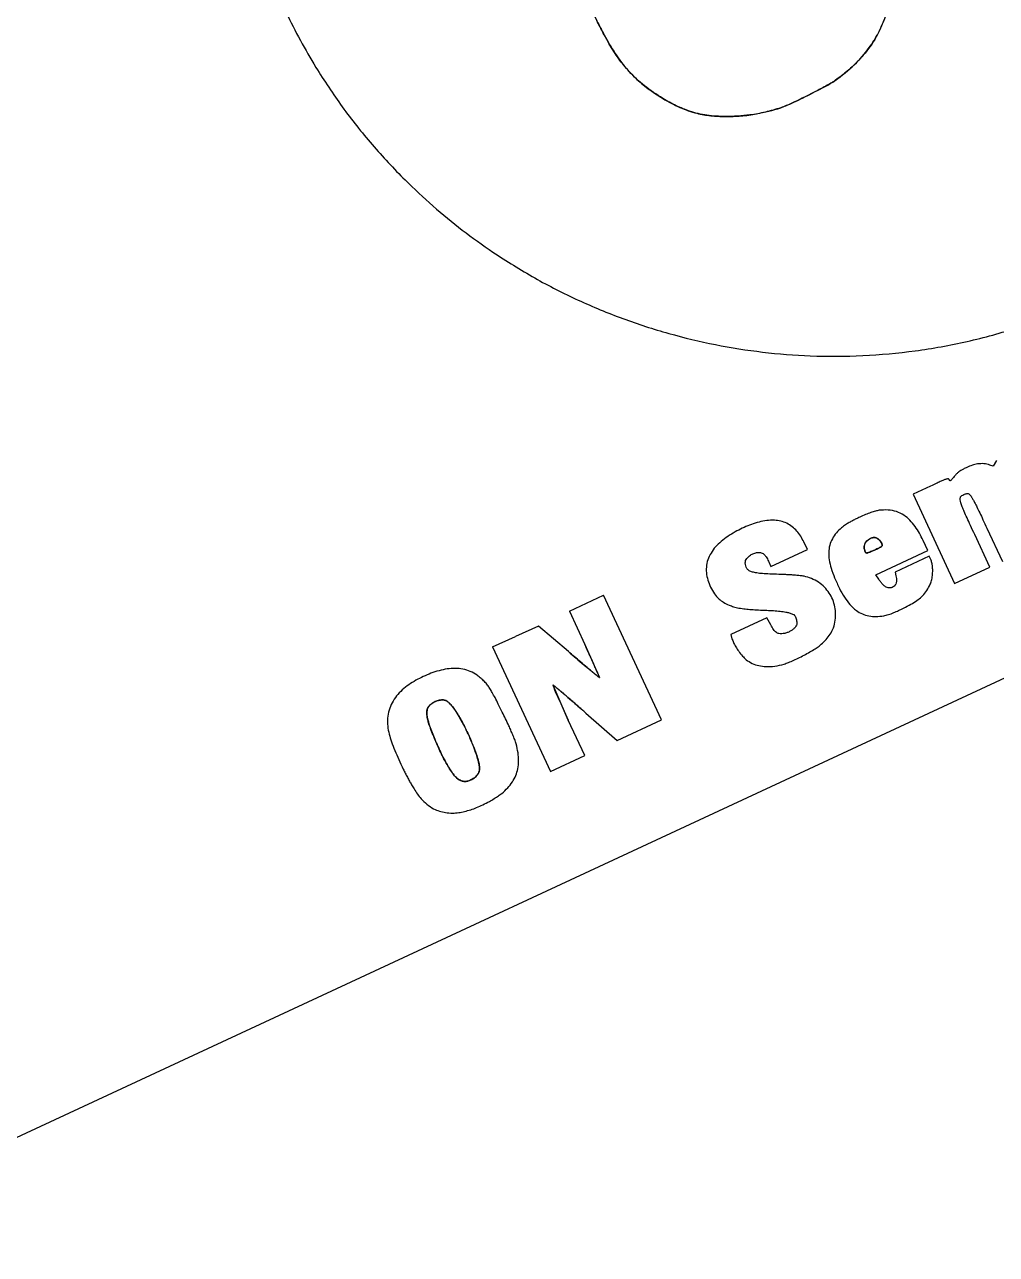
# Model space of a CAD drawing. Header units: millimetres. Extents: x 15 to 205, y 5 to 292.
# Drawn here: x 83.2125 to 83.3829, y 181.3814 to 181.5971 of the extents above; entities that cross this region are included whole.
import ezdxf

# ---------------------------------------------------------------- set-up
doc = ezdxf.new("R2010")
doc.units = ezdxf.units.MM

msp = doc.modelspace()

# ---------------------------------------------------------------- linework, layer by layer
at = {"color": 7, "linetype": 'Continuous', "lineweight": 25}
for p, q in [((95.3975, 187.06936), (70.00876, 175.26208)), ((83.38235, 181.51971), (83.38178, 181.51988)), ((83.38291, 181.52065), (83.38235, 181.51971)), ((83.37138, 181.5162), (83.36829, 181.51476)), ((83.36829, 181.51476), (83.37557, 181.49909)), ((83.38177, 181.50197), (83.37912, 181.50767)), ((83.38125, 181.50881), (83.38395, 181.50299)), ((83.34338, 181.50207), (83.34976, 181.50504)), ((83.34976, 181.50504), (83.34913, 181.5064)), ((83.36175, 181.50064), (83.37088, 181.50489)), ((83.37088, 181.50489), (83.37005, 181.50666)), ((83.34294, 181.50303), (83.34338, 181.50207)), ((83.37112, 181.50389), (83.36514, 181.50111)), ((83.37145, 181.50319), (83.37112, 181.50389)), ((83.36228, 181.49984), (83.36175, 181.50064)), ((83.36514, 181.50111), (83.36529, 181.50046)), ((83.37557, 181.49909), (83.38177, 181.50197)), ((83.30802, 181.49427), (83.31403, 181.49706)), ((83.3242, 181.4752), (83.31403, 181.49706)), ((83.30802, 181.49427), (83.31074, 181.48841)), ((83.34263, 181.49308), (83.33634, 181.49015)), ((83.34333, 181.49183), (83.34263, 181.49308)), ((83.29453, 181.488), (83.29857, 181.48982)), ((83.3026, 181.49164), (83.29857, 181.48982)), ((83.30786, 181.48716), (83.3026, 181.49164)), ((83.33634, 181.49015), (83.33654, 181.48942)), ((83.29453, 181.488), (83.3047, 181.46613)), ((83.31074, 181.48841), (83.31329, 181.48261)), ((83.30782, 181.47516), (83.30517, 181.4813)), ((83.31071, 181.46893), (83.30782, 181.47516)), ((83.31092, 181.47639), (83.31642, 181.47158)), ((83.31642, 181.47158), (83.3242, 181.4752)), ((83.3047, 181.46613), (83.31071, 181.46893))]:
    msp.add_line(p, q, dxfattribs=at)
at = {"color": 7, "linetype": 'Continuous', "lineweight": 25, "flags": 128}
msp.add_lwpolyline([(83.30517, 181.4813), (83.30515, 181.48129), (83.30515, 181.48129), (83.30515, 181.48128), (83.30517, 181.48117), (83.30528, 181.48085), (83.30544, 181.48047), (83.30568, 181.47989), (83.30599, 181.47918), (83.3065, 181.47804), (83.30711, 181.47669), (83.30782, 181.47516)], dxfattribs=at)
at = {"color": 7, "linetype": 'Continuous', "lineweight": 25}
for points, knots in [([(81.42373, 172.05968), (85.58984, 173.99716), (93.94439, 177.8825), (104.38337, 182.73727), (112.69279, 186.60183), (118.86559, 189.47244), (125.05022, 192.34853), (129.1982, 194.27762), (131.29448, 195.25253)], [0, 0, 0, 0, 0.250614, 0.502571, 0.627963, 0.750476, 0.873897, 1, 1, 1, 1]), ([(83.07181, 175.99617), (84.02342, 176.43872), (86.87855, 177.76653), (91.63789, 179.9799), (96.4014, 182.19522), (100.2137, 183.96817), (103.59901, 185.54254), (106.7676, 187.01612), (109.72811, 188.39293), (111.20772, 189.08104), (111.94756, 189.42511)], [0, 0, 0, 0, 0.098942, 0.296859, 0.494758, 0.593727, 0.692693, 0.846267, 0.923131, 1, 1, 1, 1]), ([(85.34248, 177.05216), (85.30349, 177.17002), (85.2254, 177.40607), (84.93698, 177.8583), (84.32534, 178.50399), (83.39699, 179.3482), (82.33487, 180.19697), (81.32772, 180.96467), (80.73474, 181.42985), (80.43574, 181.66441)], [0, 0, 0, 0, 0.057942, 0.116044, 0.241905, 0.449389, 0.65667, 0.826884, 1, 1, 1, 1]), ([(83.29966, 181.62559), (83.30067, 181.62339), (83.3026, 181.61919), (83.30538, 181.61324), (83.30788, 181.60795), (83.30995, 181.60363), (83.31163, 181.6002), (83.31295, 181.59759), (83.31404, 181.59547), (83.31473, 181.59423), (83.31503, 181.59369)], [0, 0, 0, 0, 0.20545, 0.391358, 0.556691, 0.700414, 0.797509, 0.880132, 0.947789, 1, 1, 1, 1]), ([(83.31503, 181.59369), (83.31473, 181.59424), (83.31402, 181.59551), (83.3129, 181.59769), (83.31155, 181.60036), (83.31, 181.60353), (83.30803, 181.60762), (83.30562, 181.61272), (83.30273, 181.61891), (83.30072, 181.62329), (83.29966, 181.62559)], [0, 0, 0, 0, 0.053304, 0.122613, 0.207418, 0.307199, 0.42143, 0.591993, 0.785246, 1, 1, 1, 1]), ([(83.25315, 181.61201), (83.2539, 181.60989), (83.25544, 181.60557), (83.25808, 181.59971), (83.26079, 181.59436), (83.26264, 181.5912), (83.26356, 181.58963)], [0, 0, 0, 0, 0.273018, 0.555742, 0.779383, 1, 1, 1, 1]), ([(83.25315, 181.61201), (83.2539, 181.60989), (83.25544, 181.60557), (83.25808, 181.59971), (83.26079, 181.59436), (83.26264, 181.5912), (83.26356, 181.58963)], [0, 0, 0, 0, 0.2730178, 0.5557424, 0.7793831, 1, 1, 1, 1]), ([(83.35465, 181.58733), (83.3558, 181.58821), (83.358, 181.5899), (83.3605, 181.59279), (83.36231, 181.59568), (83.36308, 181.59761), (83.36348, 181.59859)], [0, 0, 0, 0, 0.297795, 0.571827, 0.782789, 1, 1, 1, 1]), ([(83.36348, 181.59859), (83.36297, 181.59735), (83.36196, 181.59491), (83.35978, 181.59189), (83.35733, 181.58936), (83.35557, 181.58802), (83.35465, 181.58733)], [0, 0, 0, 0, 0.274861, 0.54368, 0.763329, 1, 1, 1, 1]), ([(83.31503, 181.59369), (83.31571, 181.59261), (83.31702, 181.59048), (83.31938, 181.5879), (83.32184, 181.5858), (83.32353, 181.58472), (83.32439, 181.58417)], [0, 0, 0, 0, 0.28333, 0.555016, 0.77165, 1, 1, 1, 1]), ([(83.32439, 181.58417), (83.32331, 181.58488), (83.32118, 181.58625), (83.31863, 181.58866), (83.31659, 181.59114), (83.31556, 181.59283), (83.31503, 181.59369)], [0, 0, 0, 0, 0.288175, 0.560955, 0.775765, 1, 1, 1, 1]), ([(83.26356, 181.58963), (83.26506, 181.58729), (83.26809, 181.58259), (83.27337, 181.57602), (83.27873, 181.57024), (83.28406, 181.56528), (83.28918, 181.56103), (83.2928, 181.55849), (83.29461, 181.55722)], [0, 0, 0, 0, 0.184137, 0.370757, 0.558697, 0.706512, 0.853801, 1, 1, 1, 1]), ([(83.26356, 181.58963), (83.26506, 181.58729), (83.26809, 181.58259), (83.27337, 181.57602), (83.27873, 181.57024), (83.28406, 181.56528), (83.28918, 181.56103), (83.2928, 181.55849), (83.29461, 181.55722)], [0, 0, 0, 0, 0.184137, 0.370757, 0.558697, 0.706512, 0.853801, 1, 1, 1, 1]), ([(83.34508, 181.58253), (83.34539, 181.58265), (83.34617, 181.58295), (83.34746, 181.58355), (83.34903, 181.58431), (83.35071, 181.58514), (83.3523, 181.58598), (83.35363, 181.58668), (83.35436, 181.58715), (83.35465, 181.58733)], [0, 0, 0, 0, 0.092377, 0.232022, 0.400467, 0.579142, 0.75704, 0.904406, 1, 1, 1, 1]), ([(83.35465, 181.58733), (83.35447, 181.58721), (83.35401, 181.58691), (83.35318, 181.58645), (83.35157, 181.58558), (83.34965, 181.58461), (83.34761, 181.58362), (83.34623, 181.58297), (83.34541, 181.58266), (83.34508, 181.58253)], [0, 0, 0, 0, 0.061919, 0.153207, 0.266221, 0.574207, 0.75289, 0.901903, 1, 1, 1, 1]), ([(83.32439, 181.58417), (83.32538, 181.58361), (83.32729, 181.58254), (83.33015, 181.58157), (83.33284, 181.58107), (83.33452, 181.58102), (83.33538, 181.58099)], [0, 0, 0, 0, 0.29332, 0.5653824, 0.7778147, 1, 1, 1, 1]), ([(83.33538, 181.58099), (83.33429, 181.58103), (83.33217, 181.58111), (83.32927, 181.58183), (83.32669, 181.58286), (83.32518, 181.58372), (83.32439, 181.58417)], [0, 0, 0, 0, 0.28058, 0.549758, 0.766998, 1, 1, 1, 1]), ([(83.33538, 181.58099), (83.33629, 181.58101), (83.33813, 181.58106), (83.3414, 181.58149), (83.34368, 181.58213), (83.34508, 181.58253)], [0, 0, 0, 0, 0.2784437, 0.5577594, 1, 1, 1, 1]), ([(83.34508, 181.58253), (83.34419, 181.58226), (83.34242, 181.58174), (83.33918, 181.58113), (83.33682, 181.58104), (83.33538, 181.58099)], [0, 0, 0, 0, 0.282167, 0.562316, 1, 1, 1, 1]), ([(83.29461, 181.55722), (83.29703, 181.55567), (83.30185, 181.55259), (83.30949, 181.54873), (83.31735, 181.54547), (83.3254, 181.54287), (83.3336, 181.5409), (83.3419, 181.53959), (83.35055, 181.53891), (83.3595, 181.53895), (83.36869, 181.53978), (83.3778, 181.54144), (83.38678, 181.54386), (83.39255, 181.54615), (83.39544, 181.5473)], [0, 0, 0, 0, 0.0815771, 0.1625125, 0.2429414, 0.3229769, 0.4027151, 0.4822408, 0.5616334, 0.6489021, 0.7362225, 0.8237299, 0.9115885, 1, 1, 1, 1]), ([(83.29461, 181.55722), (83.29703, 181.55567), (83.30185, 181.55259), (83.30949, 181.54873), (83.31735, 181.54547), (83.3254, 181.54287), (83.3336, 181.5409), (83.3419, 181.53959), (83.35055, 181.53891), (83.3595, 181.53895), (83.36869, 181.53978), (83.3778, 181.54144), (83.38678, 181.54386), (83.39255, 181.54615), (83.39544, 181.5473)], [0, 0, 0, 0, 0.081577, 0.162512, 0.242941, 0.322977, 0.402715, 0.482241, 0.561633, 0.648902, 0.736222, 0.82373, 0.911588, 1, 1, 1, 1]), ([(83.38178, 181.51988), (83.38143, 181.51998), (83.38071, 181.52016), (83.37965, 181.52011), (83.37865, 181.51987), (83.37805, 181.51961), (83.37773, 181.51947)], [0, 0, 0, 0, 0.264594, 0.52929, 0.751415, 1, 1, 1, 1]), ([(83.38178, 181.51988), (83.38143, 181.51998), (83.38071, 181.52016), (83.37965, 181.52011), (83.37865, 181.51987), (83.37805, 181.51961), (83.37773, 181.51947)], [0, 0, 0, 0, 0.264594, 0.52929, 0.751415, 1, 1, 1, 1]), ([(83.37553, 181.51789), (83.37544, 181.51778), (83.37529, 181.51759), (83.37509, 181.51735), (83.37495, 181.51721), (83.37485, 181.51714), (83.37479, 181.51712), (83.37474, 181.51715), (83.37468, 181.51721), (83.37466, 181.51726), (83.37464, 181.51731)], [0, 0, 0, 0, 0.316171, 0.544494, 0.720561, 0.774779, 0.82069, 0.854945, 0.893627, 1, 1, 1, 1]), ([(83.37553, 181.51789), (83.37544, 181.51778), (83.37529, 181.51759), (83.37509, 181.51735), (83.37495, 181.51721), (83.37485, 181.51714), (83.37479, 181.51712), (83.37474, 181.51715), (83.37468, 181.51721), (83.37466, 181.51726), (83.37464, 181.51731)], [0, 0, 0, 0, 0.3161709, 0.5444935, 0.7205613, 0.7747785, 0.8206898, 0.8549453, 0.8936265, 1, 1, 1, 1]), ([(83.37773, 181.51947), (83.37753, 181.51938), (83.37717, 181.51921), (83.37668, 181.51895), (83.37627, 181.51867), (83.37589, 181.51832), (83.37565, 181.51804), (83.37553, 181.51789)], [0, 0, 0, 0, 0.240068, 0.433225, 0.599159, 0.787154, 1, 1, 1, 1]), ([(83.37773, 181.51947), (83.37753, 181.51938), (83.37717, 181.51921), (83.37668, 181.51895), (83.37627, 181.51867), (83.37589, 181.51832), (83.37565, 181.51804), (83.37553, 181.51789)], [0, 0, 0, 0, 0.240068, 0.433225, 0.599159, 0.787154, 1, 1, 1, 1]), ([(83.37464, 181.51731), (83.37462, 181.51734), (83.37458, 181.51742), (83.37445, 181.51747), (83.3743, 181.51745), (83.37402, 181.51738), (83.3736, 181.51721), (83.37301, 181.51695), (83.37226, 181.51661), (83.3717, 181.51635), (83.37138, 181.5162)], [0, 0, 0, 0, 0.034819, 0.067203, 0.105819, 0.164394, 0.312005, 0.48016, 0.706599, 1, 1, 1, 1]), ([(83.37464, 181.51731), (83.37462, 181.51734), (83.37458, 181.51742), (83.37445, 181.51747), (83.3743, 181.51745), (83.37402, 181.51738), (83.3736, 181.51721), (83.37301, 181.51695), (83.37226, 181.51661), (83.3717, 181.51635), (83.37138, 181.5162)], [0, 0, 0, 0, 0.0348194, 0.0672034, 0.1058195, 0.1643938, 0.3120052, 0.4801598, 0.7065993, 1, 1, 1, 1]), ([(83.37912, 181.50767), (83.37886, 181.50821), (83.37841, 181.5092), (83.37779, 181.51054), (83.37731, 181.51163), (83.37694, 181.5125), (83.37669, 181.51319), (83.37656, 181.5137), (83.37655, 181.51405), (83.37663, 181.51432), (83.37686, 181.51454), (83.37707, 181.51464), (83.37718, 181.51469)], [0, 0, 0, 0, 0.228981, 0.416253, 0.566047, 0.682638, 0.779172, 0.846238, 0.883363, 0.912172, 0.952186, 1, 1, 1, 1]), ([(83.37912, 181.50767), (83.37886, 181.50821), (83.37841, 181.5092), (83.37779, 181.51054), (83.37731, 181.51163), (83.37694, 181.5125), (83.37669, 181.51319), (83.37656, 181.5137), (83.37655, 181.51405), (83.37663, 181.51432), (83.37686, 181.51454), (83.37707, 181.51464), (83.37718, 181.51469)], [0, 0, 0, 0, 0.228981, 0.416253, 0.566047, 0.682638, 0.779172, 0.846238, 0.883363, 0.912172, 0.952186, 1, 1, 1, 1]), ([(83.37718, 181.51469), (83.37728, 181.51473), (83.37745, 181.51481), (83.37771, 181.5149), (83.37796, 181.51488), (83.37818, 181.51474), (83.37837, 181.51453), (83.37859, 181.51423), (83.37883, 181.51382), (83.37914, 181.51324), (83.37953, 181.51246), (83.38001, 181.51145), (83.3806, 181.51021), (83.38102, 181.5093), (83.38125, 181.50881)], [0, 0, 0, 0, 0.040786, 0.074505, 0.104993, 0.134573, 0.171754, 0.214297, 0.276236, 0.355608, 0.469979, 0.6133, 0.788879, 1, 1, 1, 1]), ([(83.37718, 181.51469), (83.37728, 181.51473), (83.37745, 181.51481), (83.37771, 181.5149), (83.37796, 181.51488), (83.37818, 181.51474), (83.37837, 181.51453), (83.37859, 181.51423), (83.37883, 181.51382), (83.37914, 181.51324), (83.37953, 181.51246), (83.38001, 181.51145), (83.3806, 181.51021), (83.38102, 181.5093), (83.38125, 181.50881)], [0, 0, 0, 0, 0.040786, 0.074505, 0.104993, 0.134573, 0.171754, 0.214297, 0.276236, 0.355608, 0.469979, 0.6133, 0.788879, 1, 1, 1, 1]), ([(83.36234, 181.51194), (83.36213, 181.5119), (83.36163, 181.5118), (83.36083, 181.51153), (83.35992, 181.51118), (83.35907, 181.5108), (83.35832, 181.51044), (83.3577, 181.51013), (83.35708, 181.50978), (83.3564, 181.50939), (83.35597, 181.50906), (83.35573, 181.50887)], [0, 0, 0, 0, 0.089946, 0.207068, 0.342892, 0.490645, 0.586865, 0.682547, 0.775089, 0.877247, 1, 1, 1, 1]), ([(83.36234, 181.51194), (83.36213, 181.5119), (83.36163, 181.5118), (83.36083, 181.51153), (83.35992, 181.51118), (83.35907, 181.5108), (83.35832, 181.51044), (83.3577, 181.51013), (83.35708, 181.50978), (83.3564, 181.50939), (83.35597, 181.50906), (83.35573, 181.50887)], [0, 0, 0, 0, 0.089946, 0.207068, 0.342892, 0.490645, 0.586865, 0.682547, 0.775089, 0.877247, 1, 1, 1, 1]), ([(83.37005, 181.50666), (83.36985, 181.50709), (83.36943, 181.50793), (83.36868, 181.50913), (83.36778, 181.51022), (83.3667, 181.51113), (83.36539, 181.51177), (83.3639, 181.51206), (83.36287, 181.51198), (83.36234, 181.51194)], [0, 0, 0, 0, 0.13949, 0.27916, 0.417462, 0.555322, 0.697186, 0.843351, 1, 1, 1, 1]), ([(83.37005, 181.50666), (83.36985, 181.50709), (83.36943, 181.50793), (83.36868, 181.50913), (83.36778, 181.51022), (83.3667, 181.51113), (83.36539, 181.51177), (83.3639, 181.51206), (83.36287, 181.51198), (83.36234, 181.51194)], [0, 0, 0, 0, 0.13949, 0.27916, 0.417462, 0.555322, 0.697186, 0.843351, 1, 1, 1, 1]), ([(83.34913, 181.5064), (83.34896, 181.50674), (83.34862, 181.50741), (83.34794, 181.50832), (83.34712, 181.5091), (83.34616, 181.5097), (83.3451, 181.51007), (83.34391, 181.51023), (83.34262, 181.51018), (83.34127, 181.50991), (83.33994, 181.50949), (83.33866, 181.50895), (83.33783, 181.50853), (83.33742, 181.50832)], [0, 0, 0, 0, 0.083019, 0.165866, 0.248145, 0.330192, 0.411757, 0.494384, 0.593703, 0.693765, 0.795989, 0.898859, 1, 1, 1, 1]), ([(83.34913, 181.5064), (83.34896, 181.50674), (83.34862, 181.50741), (83.34794, 181.50832), (83.34712, 181.5091), (83.34616, 181.5097), (83.3451, 181.51007), (83.34391, 181.51023), (83.34262, 181.51018), (83.34127, 181.50991), (83.33994, 181.50949), (83.33866, 181.50895), (83.33783, 181.50853), (83.33742, 181.50832)], [0, 0, 0, 0, 0.083019, 0.165866, 0.248145, 0.330192, 0.411757, 0.494384, 0.593703, 0.693765, 0.795989, 0.898859, 1, 1, 1, 1]), ([(83.33742, 181.50832), (83.33698, 181.50808), (83.33612, 181.50759), (83.33493, 181.50675), (83.33388, 181.50582), (83.33301, 181.50476), (83.33237, 181.50359), (83.33203, 181.50231), (83.33201, 181.50099), (83.33227, 181.49969), (83.33261, 181.49888), (83.33278, 181.49847)], [0, 0, 0, 0, 0.12251, 0.241358, 0.355407, 0.464996, 0.5734, 0.679428, 0.785561, 0.892614, 1, 1, 1, 1]), ([(83.33742, 181.50832), (83.33698, 181.50808), (83.33612, 181.50759), (83.33493, 181.50675), (83.33388, 181.50582), (83.33301, 181.50476), (83.33237, 181.50359), (83.33203, 181.50231), (83.33201, 181.50099), (83.33227, 181.49969), (83.33261, 181.49888), (83.33278, 181.49847)], [0, 0, 0, 0, 0.12251, 0.241358, 0.355407, 0.464996, 0.5734, 0.679428, 0.785561, 0.892614, 1, 1, 1, 1]), ([(83.35573, 181.50887), (83.35543, 181.50858), (83.35483, 181.508), (83.3541, 181.50697), (83.35363, 181.50582), (83.35346, 181.50455), (83.35357, 181.50319), (83.35393, 181.50169), (83.35433, 181.50066), (83.35454, 181.50012)], [0, 0, 0, 0, 0.1308993, 0.2609508, 0.3903924, 0.5181593, 0.6574819, 0.8159368, 1, 1, 1, 1]), ([(83.35573, 181.50887), (83.35543, 181.50858), (83.35483, 181.508), (83.3541, 181.50697), (83.35363, 181.50582), (83.35346, 181.50455), (83.35357, 181.50319), (83.35393, 181.50169), (83.35433, 181.50066), (83.35454, 181.50012)], [0, 0, 0, 0, 0.130899, 0.260951, 0.390392, 0.518159, 0.657482, 0.815937, 1, 1, 1, 1]), ([(83.36279, 181.5061), (83.3627, 181.50627), (83.36251, 181.50661), (83.36209, 181.50703), (83.36156, 181.50721), (83.36106, 181.50713), (83.36061, 181.50691), (83.36035, 181.50668), (83.36021, 181.50656)], [0, 0, 0, 0, 0.182629, 0.362012, 0.538567, 0.67876, 0.826642, 1, 1, 1, 1]), ([(83.36021, 181.50656), (83.36039, 181.50671), (83.36071, 181.50699), (83.36131, 181.5072), (83.36186, 181.50714), (83.36228, 181.50686), (83.36258, 181.50651), (83.36272, 181.50623), (83.36279, 181.5061)], [0, 0, 0, 0, 0.21566, 0.397137, 0.573814, 0.713879, 0.856365, 1, 1, 1, 1]), ([(83.35991, 181.50465), (83.35984, 181.50483), (83.3597, 181.5052), (83.35971, 181.50575), (83.3599, 181.50622), (83.3601, 181.50645), (83.36021, 181.50656)], [0, 0, 0, 0, 0.281975, 0.561209, 0.780337, 1, 1, 1, 1]), ([(83.36021, 181.50656), (83.36008, 181.50642), (83.35982, 181.50612), (83.35969, 181.50558), (83.35974, 181.50508), (83.35986, 181.50479), (83.35991, 181.50465)], [0, 0, 0, 0, 0.279051, 0.557003, 0.77796, 1, 1, 1, 1]), ([(83.35991, 181.50465), (83.35993, 181.50461), (83.35996, 181.50455), (83.36004, 181.50448), (83.36013, 181.50445), (83.36028, 181.50445), (83.36055, 181.50454), (83.36098, 181.50472), (83.36133, 181.50488), (83.36154, 181.50497)], [0, 0, 0, 0, 0.064666, 0.118891, 0.16626, 0.226659, 0.367891, 0.621891, 1, 1, 1, 1]), ([(83.36154, 181.50497), (83.36133, 181.50488), (83.36098, 181.50472), (83.36057, 181.50455), (83.36033, 181.50447), (83.3602, 181.50445), (83.36011, 181.50445), (83.36003, 181.50448), (83.35996, 181.50455), (83.35993, 181.50461), (83.35991, 181.50465)], [0, 0, 0, 0, 0.377996, 0.631921, 0.729412, 0.801341, 0.844578, 0.881144, 0.935353, 1, 1, 1, 1]), ([(83.36154, 181.50497), (83.36171, 181.50505), (83.362, 181.50519), (83.36241, 181.50539), (83.36269, 181.50554), (83.36283, 181.50567), (83.36287, 181.50575), (83.36288, 181.50584), (83.36285, 181.50596), (83.36281, 181.50605), (83.36279, 181.5061)], [0, 0, 0, 0, 0.293724, 0.509314, 0.720702, 0.770479, 0.810622, 0.84945, 0.915284, 1, 1, 1, 1]), ([(83.36279, 181.5061), (83.36281, 181.50605), (83.36285, 181.50596), (83.36288, 181.50584), (83.36287, 181.50575), (83.36283, 181.50567), (83.36273, 181.50558), (83.36254, 181.50546), (83.36227, 181.50532), (83.36192, 181.50515), (83.36167, 181.50504), (83.36154, 181.50497)], [0, 0, 0, 0, 0.084696, 0.150515, 0.189334, 0.229468, 0.279234, 0.397916, 0.574399, 0.762277, 1, 1, 1, 1]), ([(83.33887, 181.50272), (83.33888, 181.50285), (83.33891, 181.50313), (83.33918, 181.50357), (83.33961, 181.50399), (83.3402, 181.50435), (83.34064, 181.50447), (83.34086, 181.50454)], [0, 0, 0, 0, 0.14265, 0.287583, 0.529158, 0.763055, 1, 1, 1, 1]), ([(83.33887, 181.50272), (83.33888, 181.50285), (83.33891, 181.50313), (83.33918, 181.50357), (83.33961, 181.50399), (83.3402, 181.50435), (83.34064, 181.50447), (83.34086, 181.50454)], [0, 0, 0, 0, 0.14265, 0.287583, 0.529158, 0.763055, 1, 1, 1, 1]), ([(83.34432, 181.50072), (83.34382, 181.50074), (83.34291, 181.50076), (83.34168, 181.50084), (83.34072, 181.50096), (83.34, 181.50113), (83.33947, 181.50138), (83.33911, 181.50174), (83.33892, 181.5022), (83.33888, 181.50254), (83.33887, 181.50272)], [0, 0, 0, 0, 0.236055, 0.424907, 0.572422, 0.6851, 0.77145, 0.843499, 0.915973, 1, 1, 1, 1]), ([(83.34432, 181.50072), (83.34382, 181.50074), (83.34291, 181.50076), (83.34168, 181.50084), (83.34072, 181.50096), (83.34, 181.50113), (83.33947, 181.50138), (83.33911, 181.50174), (83.33892, 181.5022), (83.33888, 181.50254), (83.33887, 181.50272)], [0, 0, 0, 0, 0.236055, 0.424907, 0.572422, 0.6851, 0.77145, 0.843499, 0.915973, 1, 1, 1, 1]), ([(83.34086, 181.50454), (83.34108, 181.50456), (83.34153, 181.50462), (83.34215, 181.50429), (83.34259, 181.50372), (83.34281, 181.50328), (83.34294, 181.50303)], [0, 0, 0, 0, 0.2363921, 0.4750501, 0.7025534, 1, 1, 1, 1]), ([(83.34086, 181.50454), (83.34108, 181.50456), (83.34153, 181.50462), (83.34215, 181.50429), (83.34259, 181.50372), (83.34281, 181.50328), (83.34294, 181.50303)], [0, 0, 0, 0, 0.236392, 0.47505, 0.702553, 1, 1, 1, 1]), ([(83.37118, 181.49867), (83.37128, 181.49891), (83.3715, 181.49943), (83.37167, 181.50029), (83.37175, 181.50113), (83.37173, 181.5019), (83.37167, 181.50257), (83.37152, 181.50299), (83.37145, 181.50319)], [0, 0, 0, 0, 0.168721, 0.361794, 0.563619, 0.717429, 0.859433, 1, 1, 1, 1]), ([(83.37118, 181.49867), (83.37128, 181.49891), (83.3715, 181.49943), (83.37167, 181.50029), (83.37175, 181.50113), (83.37173, 181.5019), (83.37167, 181.50257), (83.37152, 181.50299), (83.37145, 181.50319)], [0, 0, 0, 0, 0.1687212, 0.3617945, 0.5636194, 0.7174287, 0.8594328, 1, 1, 1, 1]), ([(83.34917, 181.50037), (83.34894, 181.50041), (83.34845, 181.50049), (83.34779, 181.50054), (83.34726, 181.50058), (83.3469, 181.50061), (83.34661, 181.50063), (83.3463, 181.50064), (83.34554, 181.50068), (83.34488, 181.5007), (83.34432, 181.50072)], [0, 0, 0, 0, 0.14384, 0.306437, 0.407289, 0.467809, 0.529463, 0.591974, 0.655065, 1, 1, 1, 1]), ([(83.34917, 181.50037), (83.34894, 181.50041), (83.34845, 181.50049), (83.34779, 181.50054), (83.34726, 181.50058), (83.3469, 181.50061), (83.34661, 181.50063), (83.3463, 181.50064), (83.34554, 181.50068), (83.34488, 181.5007), (83.34432, 181.50072)], [0, 0, 0, 0, 0.14384, 0.306437, 0.407289, 0.467809, 0.529463, 0.591974, 0.655065, 1, 1, 1, 1]), ([(83.35471, 181.4937), (83.35469, 181.49414), (83.35463, 181.49502), (83.35424, 181.49629), (83.35362, 181.49746), (83.35278, 181.4985), (83.35172, 181.49936), (83.3505, 181.50002), (83.34961, 181.50026), (83.34917, 181.50037)], [0, 0, 0, 0, 0.140198, 0.280413, 0.420478, 0.560173, 0.706724, 0.853157, 1, 1, 1, 1]), ([(83.35471, 181.4937), (83.35469, 181.49414), (83.35463, 181.49502), (83.35424, 181.49629), (83.35362, 181.49746), (83.35278, 181.4985), (83.35172, 181.49936), (83.3505, 181.50002), (83.34961, 181.50026), (83.34917, 181.50037)], [0, 0, 0, 0, 0.140198, 0.280413, 0.420478, 0.560173, 0.706724, 0.853157, 1, 1, 1, 1]), ([(83.36529, 181.50046), (83.36533, 181.5003), (83.36539, 181.49998), (83.36541, 181.49949), (83.36531, 181.49904), (83.36509, 181.4987), (83.3648, 181.49848), (83.36445, 181.49836), (83.36421, 181.49833), (83.36409, 181.49832)], [0, 0, 0, 0, 0.16969, 0.338206, 0.503989, 0.626727, 0.74939, 0.874292, 1, 1, 1, 1]), ([(83.36529, 181.50046), (83.36533, 181.5003), (83.36539, 181.49998), (83.36541, 181.49949), (83.36531, 181.49904), (83.36509, 181.4987), (83.3648, 181.49848), (83.36445, 181.49836), (83.36421, 181.49833), (83.36409, 181.49832)], [0, 0, 0, 0, 0.16969, 0.338206, 0.503989, 0.626727, 0.74939, 0.874292, 1, 1, 1, 1]), ([(83.33278, 181.49847), (83.33299, 181.49807), (83.33338, 181.49729), (83.33418, 181.4964), (83.33508, 181.49576), (83.3357, 181.49547), (83.33603, 181.49532)], [0, 0, 0, 0, 0.2939164, 0.5562853, 0.7662802, 1, 1, 1, 1]), ([(83.33278, 181.49847), (83.33299, 181.49807), (83.33338, 181.49729), (83.33418, 181.4964), (83.33508, 181.49576), (83.3357, 181.49547), (83.33603, 181.49532)], [0, 0, 0, 0, 0.293916, 0.556285, 0.76628, 1, 1, 1, 1]), ([(83.35454, 181.50012), (83.35482, 181.49949), (83.35532, 181.49831), (83.35621, 181.49673), (83.35718, 181.4954), (83.35823, 181.4944), (83.35938, 181.49372), (83.36056, 181.49337), (83.36183, 181.49327), (83.3627, 181.49338), (83.36314, 181.49343)], [0, 0, 0, 0, 0.171867, 0.320806, 0.452584, 0.582192, 0.682682, 0.783089, 0.887673, 1, 1, 1, 1]), ([(83.35454, 181.50012), (83.35482, 181.49949), (83.35532, 181.49831), (83.35621, 181.49673), (83.35718, 181.4954), (83.35823, 181.4944), (83.35938, 181.49372), (83.36056, 181.49337), (83.36183, 181.49327), (83.3627, 181.49338), (83.36314, 181.49343)], [0, 0, 0, 0, 0.171867, 0.320806, 0.452584, 0.582192, 0.682682, 0.783089, 0.887673, 1, 1, 1, 1]), ([(83.36409, 181.49832), (83.36397, 181.49833), (83.36374, 181.49836), (83.36339, 181.49858), (83.36302, 181.49889), (83.36263, 181.49933), (83.3624, 181.49966), (83.36228, 181.49984)], [0, 0, 0, 0, 0.138437, 0.279955, 0.507215, 0.738857, 1, 1, 1, 1]), ([(83.36409, 181.49832), (83.36397, 181.49833), (83.36374, 181.49836), (83.36339, 181.49858), (83.36302, 181.49889), (83.36263, 181.49933), (83.3624, 181.49966), (83.36228, 181.49984)], [0, 0, 0, 0, 0.1384368, 0.279955, 0.5072147, 0.7388566, 1, 1, 1, 1]), ([(83.36661, 181.49478), (83.36705, 181.49501), (83.36785, 181.49541), (83.36892, 181.49607), (83.36982, 181.49679), (83.37058, 181.49764), (83.37098, 181.49833), (83.37118, 181.49867)], [0, 0, 0, 0, 0.242067, 0.44218, 0.614591, 0.802975, 1, 1, 1, 1]), ([(83.36661, 181.49478), (83.36705, 181.49501), (83.36785, 181.49541), (83.36892, 181.49607), (83.36982, 181.49679), (83.37058, 181.49764), (83.37098, 181.49833), (83.37118, 181.49867)], [0, 0, 0, 0, 0.242067, 0.44218, 0.614591, 0.802975, 1, 1, 1, 1]), ([(83.33603, 181.49532), (83.3363, 181.49522), (83.33686, 181.495), (83.33781, 181.49478), (83.33885, 181.49463), (83.33999, 181.49453), (83.34124, 181.49445), (83.34214, 181.49442), (83.34263, 181.49441)], [0, 0, 0, 0, 0.127523, 0.269493, 0.438108, 0.595906, 0.781473, 1, 1, 1, 1]), ([(83.33603, 181.49532), (83.3363, 181.49522), (83.33686, 181.495), (83.33781, 181.49478), (83.33885, 181.49463), (83.33999, 181.49453), (83.34124, 181.49445), (83.34214, 181.49442), (83.34263, 181.49441)], [0, 0, 0, 0, 0.127523, 0.269493, 0.438108, 0.595906, 0.781473, 1, 1, 1, 1]), ([(83.34263, 181.49441), (83.34303, 181.49439), (83.34381, 181.49436), (83.34477, 181.49427), (83.3455, 181.49418), (83.34603, 181.49411), (83.34638, 181.49402), (83.34657, 181.49397)], [0, 0, 0, 0, 0.303902, 0.592833, 0.727841, 0.857021, 1, 1, 1, 1]), ([(83.34263, 181.49441), (83.34303, 181.49439), (83.34381, 181.49436), (83.34477, 181.49427), (83.3455, 181.49418), (83.34603, 181.49411), (83.34638, 181.49402), (83.34657, 181.49397)], [0, 0, 0, 0, 0.303902, 0.592833, 0.727841, 0.857021, 1, 1, 1, 1]), ([(83.34657, 181.49397), (83.34677, 181.49391), (83.34711, 181.4938), (83.34751, 181.49356), (83.3477, 181.49324), (83.34776, 181.49302), (83.3478, 181.4929)], [0, 0, 0, 0, 0.373745, 0.611173, 0.780665, 1, 1, 1, 1]), ([(83.34657, 181.49397), (83.34677, 181.49391), (83.34711, 181.4938), (83.34751, 181.49356), (83.3477, 181.49324), (83.34776, 181.49302), (83.3478, 181.4929)], [0, 0, 0, 0, 0.3737447, 0.6111733, 0.7806655, 1, 1, 1, 1]), ([(83.36314, 181.49343), (83.36342, 181.4935), (83.36403, 181.49363), (83.36489, 181.49397), (83.36576, 181.49437), (83.36632, 181.49464), (83.36661, 181.49478)], [0, 0, 0, 0, 0.2307226, 0.50009, 0.7426263, 1, 1, 1, 1]), ([(83.36314, 181.49343), (83.36342, 181.4935), (83.36403, 181.49363), (83.36489, 181.49397), (83.36576, 181.49437), (83.36632, 181.49464), (83.36661, 181.49478)], [0, 0, 0, 0, 0.2307226, 0.50009, 0.7426263, 1, 1, 1, 1]), ([(83.34581, 181.49036), (83.34563, 181.49032), (83.34529, 181.49026), (83.34476, 181.49029), (83.34424, 181.49053), (83.34376, 181.49108), (83.34348, 181.49156), (83.34333, 181.49183)], [0, 0, 0, 0, 0.173277, 0.327008, 0.482914, 0.701127, 1, 1, 1, 1]), ([(83.34581, 181.49036), (83.34563, 181.49032), (83.34529, 181.49026), (83.34476, 181.49029), (83.34424, 181.49053), (83.34376, 181.49108), (83.34348, 181.49156), (83.34333, 181.49183)], [0, 0, 0, 0, 0.173277, 0.327008, 0.482914, 0.701127, 1, 1, 1, 1]), ([(83.34787, 181.4918), (83.34779, 181.49167), (83.34764, 181.4914), (83.34728, 181.49108), (83.34686, 181.49078), (83.34636, 181.49052), (83.34599, 181.49041), (83.34581, 181.49036)], [0, 0, 0, 0, 0.177743, 0.357312, 0.549321, 0.78126, 1, 1, 1, 1]), ([(83.34787, 181.4918), (83.34779, 181.49167), (83.34764, 181.4914), (83.34728, 181.49108), (83.34686, 181.49078), (83.34636, 181.49052), (83.34599, 181.49041), (83.34581, 181.49036)], [0, 0, 0, 0, 0.177743, 0.357312, 0.549321, 0.78126, 1, 1, 1, 1]), ([(83.3478, 181.4929), (83.34784, 181.49268), (83.34791, 181.49239), (83.34791, 181.49201), (83.34788, 181.49187), (83.34787, 181.4918)], [0, 0, 0, 0, 0.608262, 0.814244, 1, 1, 1, 1]), ([(83.3478, 181.4929), (83.34784, 181.49268), (83.34791, 181.49239), (83.34791, 181.49201), (83.34788, 181.49187), (83.34787, 181.4918)], [0, 0, 0, 0, 0.608262, 0.814244, 1, 1, 1, 1]), ([(83.35197, 181.48825), (83.35226, 181.48851), (83.35286, 181.48903), (83.35362, 181.48996), (83.35425, 181.49105), (83.35466, 181.49232), (83.3547, 181.49324), (83.35471, 181.4937)], [0, 0, 0, 0, 0.188316, 0.376296, 0.562802, 0.781657, 1, 1, 1, 1]), ([(83.35197, 181.48825), (83.35226, 181.48851), (83.35286, 181.48903), (83.35362, 181.48996), (83.35425, 181.49105), (83.35466, 181.49232), (83.3547, 181.49324), (83.35471, 181.4937)], [0, 0, 0, 0, 0.1883163, 0.3762959, 0.5628025, 0.7816573, 1, 1, 1, 1]), ([(83.31329, 181.48261), (83.31329, 181.48261), (83.3133, 181.48263), (83.31323, 181.48277), (83.31317, 181.48302), (83.31297, 181.48346), (83.31273, 181.48403), (83.31238, 181.48482), (83.31192, 181.48584), (83.31136, 181.48708), (83.31095, 181.48795), (83.31074, 181.48841)], [0, 0, 0, 0, 0.001582, 0.009611, 0.061204, 0.135785, 0.23422, 0.354629, 0.544517, 0.761855, 1, 1, 1, 1]), ([(83.33654, 181.48942), (83.33662, 181.4892), (83.3368, 181.48871), (83.33721, 181.48798), (83.33773, 181.48718), (83.33832, 181.4864), (83.3388, 181.48595), (83.33902, 181.48574)], [0, 0, 0, 0, 0.157227, 0.34965, 0.558165, 0.797589, 1, 1, 1, 1]), ([(83.33654, 181.48942), (83.33662, 181.4892), (83.3368, 181.48871), (83.33721, 181.48798), (83.33773, 181.48718), (83.33832, 181.4864), (83.3388, 181.48595), (83.33902, 181.48574)], [0, 0, 0, 0, 0.157227, 0.34965, 0.558165, 0.797589, 1, 1, 1, 1]), ([(83.34569, 181.48497), (83.34594, 181.48506), (83.34652, 181.48526), (83.34741, 181.48566), (83.34841, 181.48613), (83.34943, 181.48666), (83.35041, 181.48721), (83.35127, 181.48773), (83.35175, 181.48809), (83.35197, 181.48825)], [0, 0, 0, 0, 0.113835, 0.255858, 0.414683, 0.578748, 0.743624, 0.888446, 1, 1, 1, 1]), ([(83.34569, 181.48497), (83.34594, 181.48506), (83.34652, 181.48526), (83.34741, 181.48566), (83.34841, 181.48613), (83.34943, 181.48666), (83.35041, 181.48721), (83.35127, 181.48773), (83.35175, 181.48809), (83.35197, 181.48825)], [0, 0, 0, 0, 0.113835, 0.2558575, 0.4146827, 0.5787485, 0.7436235, 0.8884461, 1, 1, 1, 1]), ([(83.31329, 181.48261), (83.31328, 181.48261), (83.31327, 181.48262), (83.31323, 181.48265), (83.31315, 181.48271), (83.31294, 181.48288), (83.31261, 181.48315), (83.31222, 181.48347), (83.31187, 181.48376), (83.31159, 181.484), (83.31136, 181.48419), (83.31083, 181.48463), (83.31001, 181.48533), (83.30891, 181.48626), (83.3082, 181.48686), (83.30786, 181.48716)], [0, 0, 0, 0, 0.0028226, 0.0068847, 0.0178149, 0.0472681, 0.1212499, 0.195842, 0.2628017, 0.3132221, 0.351229, 0.3899876, 0.6068271, 0.805788, 1, 1, 1, 1]), ([(83.30786, 181.48716), (83.3083, 181.48678), (83.3092, 181.48601), (83.3102, 181.48517), (83.31085, 181.48462), (83.31114, 181.48438), (83.31142, 181.48414), (83.31171, 181.4839), (83.31203, 181.48363), (83.31238, 181.48334), (83.31276, 181.48303), (83.31305, 181.48279), (83.31322, 181.48266), (83.31327, 181.48262), (83.31328, 181.48261), (83.31329, 181.48261)], [0, 0, 0, 0, 0.248399, 0.500328, 0.554297, 0.60729, 0.659099, 0.712861, 0.766753, 0.834319, 0.903215, 0.975278, 0.993602, 0.998134, 1, 1, 1, 1]), ([(83.33902, 181.48574), (83.33936, 181.48551), (83.34005, 181.48503), (83.34125, 181.48467), (83.3426, 181.4845), (83.3441, 181.48456), (83.34515, 181.48483), (83.34569, 181.48497)], [0, 0, 0, 0, 0.1780055, 0.3569232, 0.5368945, 0.7605382, 1, 1, 1, 1]), ([(83.33902, 181.48574), (83.33936, 181.48551), (83.34005, 181.48503), (83.34125, 181.48467), (83.3426, 181.4845), (83.3441, 181.48456), (83.34515, 181.48483), (83.34569, 181.48497)], [0, 0, 0, 0, 0.1780055, 0.3569232, 0.5368945, 0.7605382, 1, 1, 1, 1]), ([(83.29183, 181.483), (83.29145, 181.48325), (83.29068, 181.48374), (83.28936, 181.48413), (83.28799, 181.48426), (83.28658, 181.48414), (83.28516, 181.48384), (83.28375, 181.48338), (83.28285, 181.48299), (83.2824, 181.48279)], [0, 0, 0, 0, 0.137256, 0.275223, 0.413429, 0.553113, 0.702094, 0.852088, 1, 1, 1, 1]), ([(83.29183, 181.483), (83.29145, 181.48325), (83.29068, 181.48374), (83.28936, 181.48413), (83.28799, 181.48426), (83.28658, 181.48414), (83.28516, 181.48384), (83.28375, 181.48338), (83.28285, 181.48299), (83.2824, 181.48279)], [0, 0, 0, 0, 0.137256, 0.275223, 0.413429, 0.553113, 0.702094, 0.852088, 1, 1, 1, 1]), ([(83.2824, 181.48279), (83.28197, 181.48258), (83.28109, 181.48215), (83.27985, 181.48137), (83.2787, 181.48047), (83.2777, 181.47941), (83.2769, 181.47822), (83.27636, 181.47689), (83.27611, 181.4755), (83.27612, 181.47407), (83.27632, 181.47315), (83.27643, 181.47269)], [0, 0, 0, 0, 0.113214, 0.2267596, 0.3394003, 0.4512781, 0.5631054, 0.6716834, 0.7809858, 0.8902457, 1, 1, 1, 1]), ([(83.2824, 181.48279), (83.28197, 181.48258), (83.28109, 181.48215), (83.27985, 181.48137), (83.2787, 181.48047), (83.2777, 181.47941), (83.2769, 181.47822), (83.27636, 181.47689), (83.27611, 181.4755), (83.27612, 181.47407), (83.27632, 181.47315), (83.27643, 181.47269)], [0, 0, 0, 0, 0.113214, 0.22676, 0.3394, 0.451278, 0.563105, 0.671683, 0.780986, 0.890246, 1, 1, 1, 1]), ([(83.29625, 181.47655), (83.29602, 181.47702), (83.29561, 181.47787), (83.29503, 181.47902), (83.29453, 181.47994), (83.2941, 181.48068), (83.29366, 181.48133), (83.29315, 181.48192), (83.29253, 181.48248), (83.29207, 181.48282), (83.29183, 181.483)], [0, 0, 0, 0, 0.196896, 0.357155, 0.487189, 0.593521, 0.682839, 0.785394, 0.886109, 1, 1, 1, 1]), ([(83.29625, 181.47655), (83.29602, 181.47702), (83.29561, 181.47787), (83.29503, 181.47902), (83.29453, 181.47994), (83.2941, 181.48068), (83.29366, 181.48133), (83.29315, 181.48192), (83.29253, 181.48248), (83.29207, 181.48282), (83.29183, 181.483)], [0, 0, 0, 0, 0.196896, 0.357155, 0.487189, 0.593521, 0.682839, 0.785394, 0.886109, 1, 1, 1, 1]), ([(83.30517, 181.4813), (83.30517, 181.48129), (83.30519, 181.48128), (83.30523, 181.48126), (83.30532, 181.48119), (83.30555, 181.481), (83.3059, 181.48071), (83.30631, 181.48036), (83.30668, 181.48005), (83.30698, 181.4798), (83.30723, 181.47959), (83.30779, 181.47911), (83.30865, 181.47836), (83.30981, 181.47736), (83.31055, 181.47671), (83.31092, 181.47639)], [0, 0, 0, 0, 0.003244, 0.007596, 0.018967, 0.048999, 0.123525, 0.198298, 0.265387, 0.31605, 0.353944, 0.392574, 0.60852, 0.806574, 1, 1, 1, 1]), ([(83.31092, 181.47639), (83.31045, 181.4768), (83.3095, 181.47763), (83.30845, 181.47854), (83.30777, 181.47912), (83.30746, 181.47938), (83.30716, 181.47964), (83.30685, 181.4799), (83.30652, 181.48019), (83.30615, 181.4805), (83.30575, 181.48084), (83.30543, 181.4811), (83.30524, 181.48125), (83.30518, 181.48129), (83.30517, 181.4813)], [0, 0, 0, 0, 0.247371, 0.498171, 0.551922, 0.604718, 0.656357, 0.710175, 0.764243, 0.831924, 0.90106, 0.973951, 0.992927, 1, 1, 1, 1]), ([(83.2831, 181.47558), (83.28307, 181.47592), (83.28302, 181.47636), (83.28306, 181.47691), (83.28312, 181.47711), (83.28315, 181.4772)], [0, 0, 0, 0, 0.616052, 0.820274, 1, 1, 1, 1]), ([(83.28315, 181.4772), (83.28312, 181.47708), (83.28304, 181.47682), (83.28302, 181.47627), (83.28307, 181.47585), (83.2831, 181.47558)], [0, 0, 0, 0, 0.2310817, 0.5088485, 1, 1, 1, 1]), ([(83.2854, 181.47867), (83.28514, 181.47861), (83.28463, 181.4785), (83.284, 181.47814), (83.28347, 181.47772), (83.28326, 181.47738), (83.28315, 181.4772)], [0, 0, 0, 0, 0.281152, 0.561499, 0.781172, 1, 1, 1, 1]), ([(83.28315, 181.4772), (83.28329, 181.47742), (83.28358, 181.47785), (83.28419, 181.47826), (83.2848, 181.47854), (83.2852, 181.47862), (83.2854, 181.47867)], [0, 0, 0, 0, 0.278081, 0.558061, 0.778997, 1, 1, 1, 1]), ([(83.2854, 181.47867), (83.28556, 181.47869), (83.28586, 181.47873), (83.28629, 181.47863), (83.28665, 181.4784), (83.28687, 181.47822), (83.28699, 181.47811)], [0, 0, 0, 0, 0.278865, 0.515345, 0.725638, 1, 1, 1, 1]), ([(83.28699, 181.47811), (83.28684, 181.47824), (83.28658, 181.47847), (83.28617, 181.47868), (83.28577, 181.47871), (83.28553, 181.47868), (83.2854, 181.47867)], [0, 0, 0, 0, 0.336474, 0.585209, 0.775458, 1, 1, 1, 1]), ([(83.29132, 181.47022), (83.29108, 181.47083), (83.2906, 181.47205), (83.28976, 181.47381), (83.28895, 181.47534), (83.28821, 181.47657), (83.28762, 181.47746), (83.28718, 181.47792), (83.28699, 181.47811)], [0, 0, 0, 0, 0.215422, 0.435306, 0.644934, 0.790766, 0.911336, 1, 1, 1, 1]), ([(83.28699, 181.47811), (83.28712, 181.47799), (83.28741, 181.47769), (83.28782, 181.47714), (83.28831, 181.47641), (83.28885, 181.4755), (83.2896, 181.47413), (83.29046, 181.47237), (83.29103, 181.47094), (83.29132, 181.47022)], [0, 0, 0, 0, 0.05971, 0.136482, 0.228103, 0.351723, 0.487908, 0.745252, 1, 1, 1, 1]), ([(83.2831, 181.47558), (83.28323, 181.4751), (83.28346, 181.47422), (83.28395, 181.47296), (83.28443, 181.47176), (83.28497, 181.47052), (83.28555, 181.46929), (83.28612, 181.46814), (83.28652, 181.46744), (83.28671, 181.46712)], [0, 0, 0, 0, 0.163104, 0.29574, 0.436848, 0.584241, 0.736749, 0.878341, 1, 1, 1, 1]), ([(83.28671, 181.46712), (83.28653, 181.46743), (83.28615, 181.46809), (83.2856, 181.46918), (83.28505, 181.47036), (83.28459, 181.4714), (83.28424, 181.47224), (83.28399, 181.47287), (83.28375, 181.47347), (83.28352, 181.47413), (83.28328, 181.47482), (83.28316, 181.47533), (83.2831, 181.47558)], [0, 0, 0, 0, 0.115618, 0.249768, 0.394613, 0.542241, 0.618018, 0.691242, 0.760774, 0.829517, 0.916772, 1, 1, 1, 1]), ([(83.2987, 181.47097), (83.29862, 181.47123), (83.29844, 181.47177), (83.29811, 181.47256), (83.29776, 181.47336), (83.29734, 181.47429), (83.29684, 181.47535), (83.29644, 181.47616), (83.29625, 181.47655)], [0, 0, 0, 0, 0.1313963, 0.2832276, 0.4210226, 0.5596982, 0.7834929, 1, 1, 1, 1]), ([(83.2987, 181.47097), (83.29862, 181.47123), (83.29844, 181.47177), (83.29811, 181.47256), (83.29776, 181.47336), (83.29734, 181.47429), (83.29684, 181.47535), (83.29644, 181.47616), (83.29625, 181.47655)], [0, 0, 0, 0, 0.131396, 0.283228, 0.421023, 0.559698, 0.783493, 1, 1, 1, 1]), ([(83.27643, 181.47269), (83.27656, 181.47224), (83.27684, 181.47128), (83.27742, 181.46979), (83.2781, 181.4682), (83.27873, 181.46687), (83.27924, 181.46584), (83.27961, 181.46514), (83.27998, 181.46446), (83.28037, 181.46377), (83.28083, 181.46301), (83.28136, 181.46217), (83.2818, 181.46162), (83.28201, 181.46135)], [0, 0, 0, 0, 0.109303, 0.237049, 0.376292, 0.519937, 0.583967, 0.646797, 0.707782, 0.766278, 0.834148, 0.918326, 1, 1, 1, 1]), ([(83.27643, 181.47269), (83.27656, 181.47224), (83.27684, 181.47128), (83.27742, 181.46979), (83.2781, 181.4682), (83.27873, 181.46687), (83.27924, 181.46584), (83.27961, 181.46514), (83.27998, 181.46446), (83.28037, 181.46377), (83.28083, 181.46301), (83.28136, 181.46217), (83.2818, 181.46162), (83.28201, 181.46135)], [0, 0, 0, 0, 0.109303, 0.237049, 0.376292, 0.519937, 0.583967, 0.646797, 0.707782, 0.766278, 0.834148, 0.918326, 1, 1, 1, 1]), ([(83.29201, 181.46571), (83.29209, 181.46586), (83.29226, 181.46619), (83.29228, 181.46684), (83.29215, 181.4677), (83.29182, 181.46885), (83.2915, 181.46973), (83.29132, 181.47022)], [0, 0, 0, 0, 0.108302, 0.235927, 0.403102, 0.663122, 1, 1, 1, 1]), ([(83.29132, 181.47022), (83.29147, 181.4698), (83.29176, 181.46902), (83.29209, 181.46796), (83.29226, 181.46707), (83.2923, 181.4663), (83.2921, 181.46589), (83.29201, 181.46571)], [0, 0, 0, 0, 0.291085, 0.525931, 0.70995, 0.871179, 1, 1, 1, 1]), ([(83.29619, 181.4623), (83.29654, 181.46261), (83.29723, 181.46321), (83.29805, 181.46427), (83.29866, 181.4654), (83.29903, 181.46664), (83.29916, 181.46799), (83.29906, 181.46946), (83.29882, 181.47045), (83.2987, 181.47097)], [0, 0, 0, 0, 0.145793, 0.282692, 0.414603, 0.544112, 0.683321, 0.83353, 1, 1, 1, 1]), ([(83.29619, 181.4623), (83.29654, 181.46261), (83.29723, 181.46321), (83.29805, 181.46427), (83.29866, 181.4654), (83.29903, 181.46664), (83.29916, 181.46799), (83.29906, 181.46946), (83.29882, 181.47045), (83.2987, 181.47097)], [0, 0, 0, 0, 0.145793, 0.282692, 0.414603, 0.544112, 0.683321, 0.83353, 1, 1, 1, 1]), ([(83.28671, 181.46712), (83.28689, 181.46682), (83.28722, 181.46629), (83.2877, 181.46561), (83.28816, 181.46507), (83.28866, 181.46466), (83.28905, 181.46451), (83.28923, 181.46444)], [0, 0, 0, 0, 0.276531, 0.495245, 0.669452, 0.840441, 1, 1, 1, 1]), ([(83.28923, 181.46444), (83.28899, 181.46454), (83.28848, 181.46475), (83.28788, 181.46538), (83.28729, 181.46618), (83.28692, 181.46678), (83.28671, 181.46712)], [0, 0, 0, 0, 0.20386, 0.437854, 0.680336, 1, 1, 1, 1]), ([(83.28923, 181.46444), (83.28941, 181.46441), (83.28979, 181.46435), (83.29037, 181.46448), (83.29096, 181.46473), (83.29155, 181.46513), (83.29186, 181.46551), (83.29201, 181.46571)], [0, 0, 0, 0, 0.16952, 0.349788, 0.542928, 0.771735, 1, 1, 1, 1]), ([(83.29201, 181.46571), (83.29181, 181.46546), (83.29141, 181.46498), (83.29064, 181.46457), (83.2899, 181.46435), (83.28945, 181.46441), (83.28923, 181.46444)], [0, 0, 0, 0, 0.290438, 0.581891, 0.799665, 1, 1, 1, 1]), ([(83.29076, 181.45943), (83.29109, 181.45955), (83.2918, 181.4598), (83.29287, 181.4603), (83.29391, 181.46083), (83.29482, 181.46135), (83.29556, 181.46182), (83.29599, 181.46215), (83.29619, 181.4623)], [0, 0, 0, 0, 0.169667, 0.367644, 0.575639, 0.734138, 0.878532, 1, 1, 1, 1]), ([(83.29076, 181.45943), (83.29109, 181.45955), (83.2918, 181.4598), (83.29287, 181.4603), (83.29391, 181.46083), (83.29482, 181.46135), (83.29556, 181.46182), (83.29599, 181.46215), (83.29619, 181.4623)], [0, 0, 0, 0, 0.169667, 0.367644, 0.575639, 0.734138, 0.878532, 1, 1, 1, 1]), ([(83.28201, 181.46135), (83.28234, 181.46102), (83.283, 181.46034), (83.28411, 181.45963), (83.28523, 181.45915), (83.28595, 181.45901), (83.28631, 181.45894)], [0, 0, 0, 0, 0.2807435, 0.5610416, 0.7804968, 1, 1, 1, 1]), ([(83.28201, 181.46135), (83.28234, 181.46102), (83.283, 181.46034), (83.28411, 181.45963), (83.28523, 181.45915), (83.28595, 181.45901), (83.28631, 181.45894)], [0, 0, 0, 0, 0.280744, 0.561042, 0.780497, 1, 1, 1, 1]), ([(83.28631, 181.45894), (83.28671, 181.4589), (83.28749, 181.4588), (83.2886, 181.45889), (83.28968, 181.45911), (83.29038, 181.45932), (83.29076, 181.45943)], [0, 0, 0, 0, 0.265037, 0.517733, 0.737609, 1, 1, 1, 1]), ([(83.28631, 181.45894), (83.28671, 181.4589), (83.28749, 181.4588), (83.2886, 181.45889), (83.28968, 181.45911), (83.29038, 181.45932), (83.29076, 181.45943)], [0, 0, 0, 0, 0.265037, 0.517733, 0.737609, 1, 1, 1, 1])]:
    msp.add_open_spline(points, degree=3, knots=knots, dxfattribs=at)

doc.saveas('drawing.dxf')
